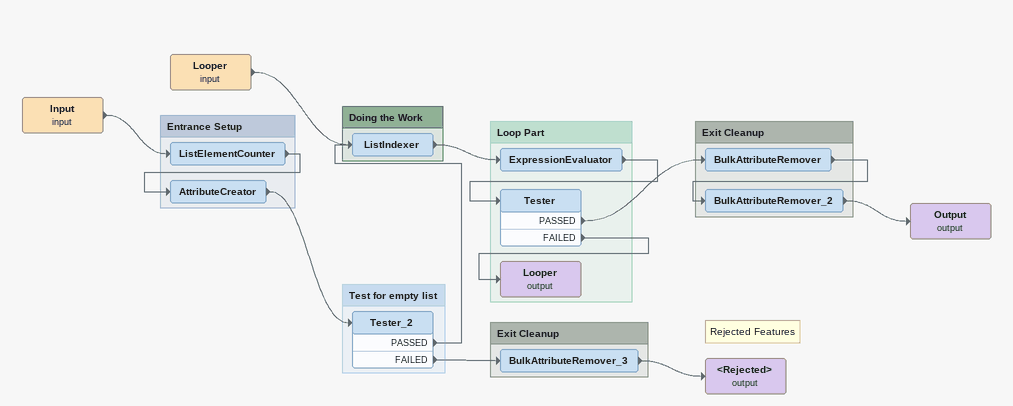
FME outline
Input (input)
    -> ListElementCounter
Note: Rejected Features
<Rejected> (output)
Looper (input)
    -> ListIndexer
Output (output)

Bookmark: Entrance Setup
ListElementCounter
    -> AttributeCreator
AttributeCreator
    -> Tester_2

Bookmark: Test for empty list
Tester_2
    PASSED -> ListIndexer
    FAILED -> BulkAttributeRemover_3

Bookmark: Exit Cleanup
BulkAttributeRemover_3
    -> <Rejected> (output)

Bookmark: Doing the Work
ListIndexer
    -> ExpressionEvaluator

Bookmark: Loop Part
ExpressionEvaluator
    -> Tester
Tester
    PASSED -> BulkAttributeRemover
    FAILED -> Looper (output)
Looper (output)

Bookmark: Exit Cleanup
BulkAttributeRemover
    -> BulkAttributeRemover_2
BulkAttributeRemover_2
    -> Output (output)
